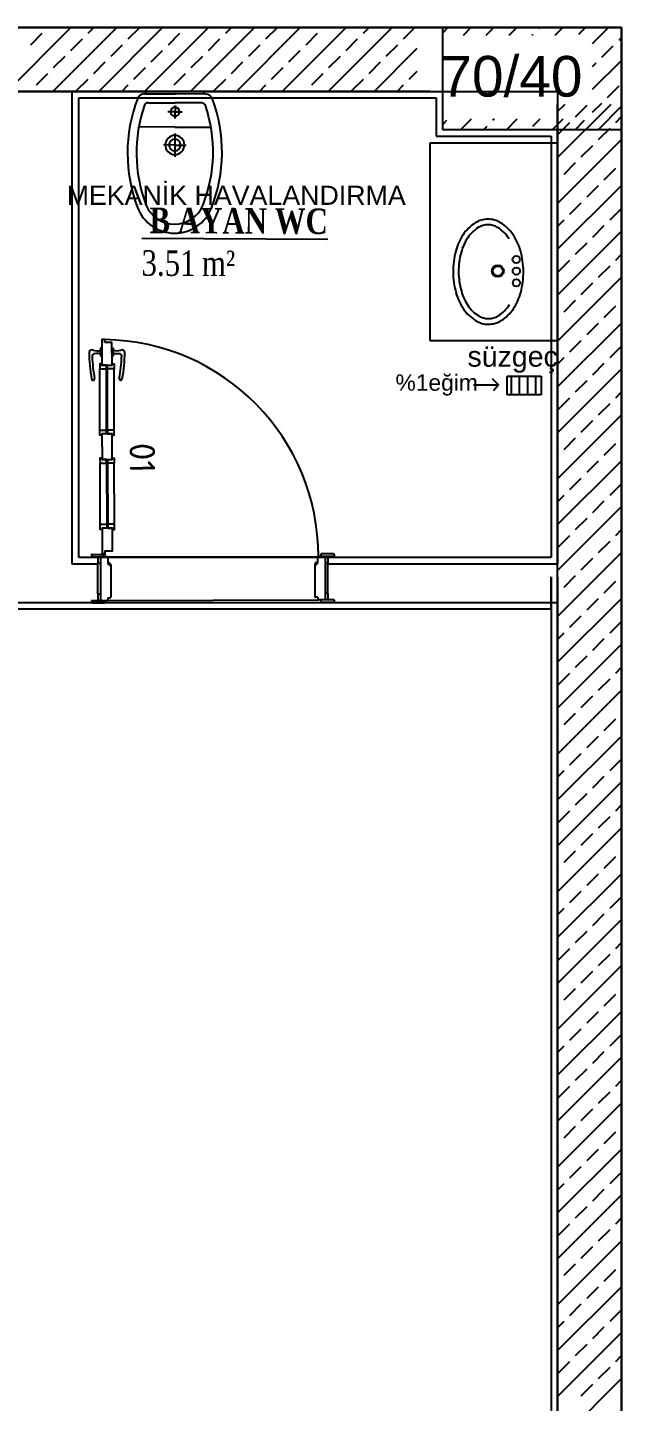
# Model space of a CAD drawing. Extents: x 357804 to 359242, y -615216 to -609926.
# Drawn here: x 358982 to 359214, y -610474 to -609936 of the extents above; entities that cross this region are included whole.
import ezdxf
from ezdxf.enums import TextEntityAlignment as Align

# ---------------------------------------------------------------- set-up
doc = ezdxf.new("R2010")
doc.units = 0
doc.header["$MEASUREMENT"] = 0
doc.layers.add('MKDU0', color=50, linetype='CONTINUOUS')
doc.styles.add('BORA', font='times.ttf')
doc.styles.add('KT-isocpeur', font='isocpeur.ttf', dxfattribs={"height": 10})
doc.styles.add('MtXpl_Times_New_Roma', font='timesbd.ttf')
doc.styles.get("Standard").update_dxf_attribs({"font": 'arial.ttf'})
doc.styles.add('style2', font='arial.ttf')

msp = doc.modelspace()

# ---------------------------------------------------------------- linework, layer by layer
at = {"layer": 'MKDU0', "color": 8, "ltscale": 0.03}
for p, q in [((357804.37, -609936.35), (359214.37, -609936.35)), ((357804.37, -609936.35), (359214.37, -609936.35)), ((359214.37, -609936.35), (357804.37, -609936.35)), ((359214.37, -609936.35), (357804.37, -609936.35)), ((358634.37, -609936.35), (359134.37, -609936.35)), ((358973.82, -609961.35), (358998.82, -609936.35)), ((358989.84, -609936.35), (358989.84, -609936.35)), ((358991.78, -609961.35), (359016.78, -609936.35)), ((359005.56, -609938.6), (359007.8, -609936.35)), ((359009.74, -609961.35), (359034.74, -609936.35)), ((359021.27, -609940.84), (359025.76, -609936.35)), ((359027.7, -609961.35), (359052.7, -609936.35)), ((359043.72, -609936.35), (359043.72, -609936.35)), ((359045.66, -609961.35), (359070.66, -609936.35)), ((359059.44, -609938.6), (359061.68, -609936.35)), ((359063.62, -609961.35), (359088.62, -609936.35)), ((359075.15, -609940.84), (359079.64, -609936.35)), ((359081.58, -609961.35), (359106.58, -609936.35)), ((359097.6, -609936.35), (359097.6, -609936.35)), ((359099.54, -609961.35), (359124.54, -609936.35)), ((359113.32, -609938.6), (359115.56, -609936.35)), ((359129.03, -609940.84), (359133.52, -609936.35)), ((359144.37, -609938.43), (359146.44, -609936.35)), ((359144.37, -609976.35), (359144.37, -609936.35)), ((359144.37, -609936.35), (359214.37, -609936.35)), ((359152.46, -609939.32), (359155.42, -609936.35)), ((359161.44, -609939.32), (359163.99, -609936.77)), ((359170.42, -609939.32), (359173.38, -609936.35)), ((359181.95, -609936.77), (359182.36, -609936.35)), ((359188.38, -609939.32), (359191.34, -609936.35)), ((359197.66, -609939.01), (359200.32, -609936.35)), ((359203.06, -609942.6), (359209.3, -609936.35)), ((359214.37, -609936.35), (359214.37, -613401.35)), ((359214.37, -609936.35), (359214.37, -614601.35)), ((359214.37, -614601.35), (359214.37, -609936.35)), ((359214.37, -609936.35), (359214.37, -609976.35)), ((359214.37, -614601.35), (359214.37, -609936.35)), ((358983.1, -609943.09), (358987.59, -609938.6)), ((358998.82, -609945.33), (359003.31, -609940.84)), ((359036.99, -609943.09), (359041.48, -609938.6)), ((359052.7, -609945.33), (359057.19, -609940.84)), ((359090.87, -609943.09), (359095.36, -609938.6)), ((359106.58, -609945.33), (359111.07, -609940.84)), ((359179.4, -609939.32), (359179.7, -609939.01)), ((359213.38, -609941.26), (359214.37, -609940.27)), ((359014.54, -609947.58), (359019.03, -609943.09)), ((359030.25, -609949.82), (359034.74, -609945.33)), ((359068.42, -609947.58), (359072.91, -609943.09)), ((359084.13, -609949.82), (359088.62, -609945.33)), ((359117.51, -609961.35), (359134.37, -609944.49)), ((359122.3, -609947.58), (359126.79, -609943.09)), ((359206.64, -609947.99), (359211.13, -609943.5)), ((358992.08, -609952.07), (358996.57, -609947.58)), ((359007.8, -609954.31), (359012.29, -609949.82)), ((359023.52, -609956.56), (359028.01, -609952.07)), ((359045.97, -609952.07), (359050.46, -609947.58)), ((359061.68, -609954.31), (359066.17, -609949.82)), ((359077.4, -609956.56), (359081.89, -609952.07)), ((359099.85, -609952.07), (359104.34, -609947.58)), ((359115.56, -609954.31), (359120.05, -609949.82)), ((359203.06, -609960.56), (359214.37, -609949.25)), ((359203.06, -609951.58), (359204.4, -609950.24)), ((358985.35, -609958.8), (358989.84, -609954.31)), ((359001.07, -609961.05), (359005.56, -609956.56)), ((359039.23, -609958.8), (359043.72, -609954.31)), ((359054.95, -609961.05), (359059.44, -609956.56)), ((359093.11, -609958.8), (359097.6, -609954.31)), ((359108.83, -609961.05), (359113.32, -609956.56)), ((359131.28, -609956.56), (359134.37, -609953.47)), ((359139.37, -609961.35), (357879.37, -609961.35)), ((357879.37, -609961.35), (359139.37, -609961.35)), ((358634.37, -609961.35), (359134.37, -609961.35)), ((358839.37, -609961.35), (359034.37, -609961.35)), ((358982.8, -609961.35), (358983.1, -609961.05)), ((358999.37, -610146.35), (358999.37, -609961.35)), ((358999.37, -609961.35), (359189.37, -609961.35)), ((359018.72, -609961.35), (359021.27, -609958.8)), ((359027.71, -609962.29), (359039.61, -609962.35)), ((359028.11, -609962.29), (359028.11, -609961.99)), ((359028.81, -609961.3), (359039.61, -609961.35)), ((359036.68, -609961.35), (359036.99, -609961.05)), ((359050.41, -609961.41), (359039.61, -609961.35)), ((359051.51, -609962.41), (359039.61, -609962.35)), ((359051.11, -609962.41), (359051.11, -609962.11)), ((359072.6, -609961.35), (359075.15, -609958.8)), ((359090.56, -609961.35), (359090.87, -609961.05)), ((359126.49, -609961.35), (359129.03, -609958.8)), ((359189.37, -609961.35), (359189.37, -610146.35)), ((359208.89, -609963.71), (359213.38, -609959.22)), ((359001.87, -610143.85), (359001.87, -609963.85)), ((359001.87, -609963.85), (359141.87, -609963.85)), ((359029.1, -609965.8), (359039.59, -609965.85)), ((359039.58, -609966.91), (359039.56, -609972.02)), ((359050.08, -609965.91), (359039.59, -609965.85)), ((359141.87, -609963.85), (359141.87, -609978.85)), ((359189.37, -609969.29), (359192.31, -609966.35)), ((359189.37, -609987.25), (359210.27, -609966.35)), ((359189.37, -610506.35), (359189.37, -609966.35)), ((359196.39, -609971.26), (359200.88, -609966.76)), ((359203.06, -609969.54), (359206.64, -609965.95)), ((359205.22, -609976.35), (359214.37, -609967.21)), ((359214.37, -610506.35), (359214.37, -609966.35)), ((359039.57, -609969.35), (359036.77, -609969.34)), ((359039.57, -609969.35), (359042.37, -609969.37)), ((359144.37, -609974.35), (359146.03, -609972.69)), ((359151.34, -609976.35), (359155.6, -609972.1)), ((359163.99, -609972.69), (359164.58, -609972.1)), ((359169.3, -609976.35), (359173.56, -609972.1)), ((359179.7, -609974.93), (359182.54, -609972.1)), ((359187.26, -609976.35), (359191.52, -609972.1)), ((359189.65, -609977.99), (359194.14, -609973.5)), ((359196.24, -609976.35), (359199.91, -609972.69)), ((359212.1, -609973.5), (359214.37, -609971.23)), ((359039.54, -609975.35), (359025.42, -609975.28)), ((359039.53, -609977.84), (359039.48, -609986.97)), ((359039.54, -609975.35), (359053.66, -609975.42)), ((359141.87, -609978.85), (359186.87, -609978.85)), ((359214.37, -609976.35), (359144.37, -609976.35)), ((359160.32, -609976.35), (359161.74, -609974.93)), ((359186.87, -609978.85), (359186.87, -610143.85)), ((359205.37, -609980.24), (359209.86, -609975.75)), ((359214.2, -609976.35), (359214.37, -609976.19)), ((359039.51, -609982.35), (359035.06, -609982.33)), ((359039.51, -609982.35), (359043.95, -609982.37)), ((359189.37, -609981.58), (359139.37, -609981.58)), ((359139.37, -609981.58), (359139.37, -610058.85)), ((359189.37, -610005.22), (359214.37, -609980.22)), ((359198.63, -609986.97), (359203.12, -609982.48)), ((359191.9, -609993.71), (359196.39, -609989.22)), ((359214.35, -609989.22), (359214.37, -609989.2)), ((359207.61, -609995.95), (359212.1, -609991.46)), ((359189.37, -609996.23), (359189.65, -609995.95)), ((359189.37, -610023.18), (359214.37, -609998.18)), ((359200.88, -610002.69), (359205.37, -609998.2)), ((359194.14, -610009.42), (359198.63, -610004.93)), ((359189.37, -610014.2), (359191.9, -610011.67)), ((359209.86, -610011.67), (359214.35, -610007.18)), ((359189.37, -610041.14), (359214.37, -610016.14)), ((359203.12, -610018.4), (359207.61, -610013.91)), ((359196.39, -610025.14), (359200.88, -610020.65)), ((359189.65, -610031.87), (359194.14, -610027.38)), ((359212.1, -610027.38), (359214.37, -610025.12)), ((359205.37, -610034.12), (359209.86, -610029.63)), ((359189.37, -610059.1), (359214.37, -610034.1)), ((359198.63, -610040.85), (359203.12, -610036.36)), ((359191.9, -610047.59), (359196.39, -610043.1)), ((359214.35, -610043.1), (359214.37, -610043.08)), ((359207.61, -610049.83), (359212.1, -610045.34)), ((359189.37, -610050.12), (359189.65, -610049.83)), ((359189.37, -610077.06), (359214.37, -610052.06)), ((359200.88, -610056.57), (359205.37, -610052.08)), ((359139.37, -610058.85), (359189.37, -610058.85)), ((359194.14, -610063.3), (359198.63, -610058.81)), ((359189.37, -610068.08), (359191.9, -610065.55)), ((359209.86, -610065.55), (359214.35, -610061.06)), ((359010.19, -610093.93), (359010.14, -610070)), ((359012.78, -610095.41), (359012.72, -610068.52)), ((359013.2, -610095.41), (359013.14, -610068.51)), ((359015.79, -610093.92), (359015.74, -610069.99)), ((359189.37, -610095.02), (359214.37, -610070.02)), ((359203.12, -610072.28), (359207.61, -610067.79)), ((359156.45, -610076.27), (359166.17, -610076.27)), ((359166.17, -610076.27), (359163.92, -610073.89)), ((359163.92, -610073.89), (359166.17, -610076.27)), ((359166.17, -610076.27), (359164.24, -610078.61)), ((359169.54, -610072.79), (359182.95, -610072.79)), ((359169.54, -610080.18), (359169.54, -610072.79)), ((359171.29, -610080.18), (359171.29, -610072.79)), ((359174.47, -610080.18), (359174.47, -610072.79)), ((359177.64, -610080.18), (359177.64, -610072.79)), ((359180.82, -610080.18), (359180.82, -610072.79)), ((359182.95, -610072.79), (359182.95, -610080.18)), ((359196.39, -610079.02), (359200.88, -610074.53)), ((359182.95, -610080.18), (359169.54, -610080.18)), ((359189.65, -610085.75), (359194.14, -610081.26)), ((359212.1, -610081.26), (359214.37, -610079)), ((359205.37, -610088), (359209.86, -610083.51)), ((359189.37, -610112.98), (359214.37, -610087.98)), ((359198.63, -610094.73), (359203.12, -610090.24)), ((359191.9, -610101.47), (359196.39, -610096.98)), ((359214.35, -610096.98), (359214.37, -610096.96)), ((359207.61, -610103.71), (359212.1, -610099.22)), ((359010.27, -610130.82), (359010.22, -610106.89)), ((359012.8, -610105.41), (359012.86, -610132.3)), ((359013.22, -610105.41), (359013.28, -610132.3)), ((359015.87, -610130.81), (359015.82, -610106.88)), ((359189.37, -610104), (359189.65, -610103.71)), ((359189.37, -610130.94), (359214.37, -610105.94)), ((359200.88, -610110.45), (359205.37, -610105.96)), ((359194.14, -610117.18), (359198.63, -610112.69)), ((359189.37, -610121.96), (359191.9, -610119.43)), ((359209.86, -610119.43), (359214.35, -610114.94)), ((359189.37, -610148.9), (359214.37, -610123.9)), ((359203.12, -610126.16), (359207.61, -610121.67)), ((359196.39, -610132.9), (359200.88, -610128.41)), ((359189.65, -610139.63), (359194.14, -610135.14)), ((359212.1, -610135.14), (359214.37, -610132.88)), ((359205.37, -610141.88), (359209.86, -610137.39)), ((359109.37, -610146.35), (358999.37, -610146.35)), ((359109.37, -610143.85), (359001.87, -610143.85)), ((359007.16, -610142.58), (359010.91, -610142.57)), ((359011.74, -610142.47), (359011.78, -610142.3)), ((359012.04, -610142.52), (359012.08, -610142.3)), ((359101.56, -610142.37), (359096.95, -610142.38)), ((359186.87, -610143.85), (359109.37, -610143.85)), ((359189.37, -610146.35), (359109.37, -610146.35)), ((359189.37, -610166.86), (359214.37, -610141.86)), ((359198.63, -610148.62), (359203.12, -610144.12)), ((359186.87, -610163.85), (359186.87, -610151.35)), ((359186.87, -610151.35), (359186.87, -610503.85)), ((359189.37, -610161.35), (359189.37, -610151.35)), ((359189.37, -610151.35), (359189.37, -610506.35)), ((359191.9, -610155.35), (359196.39, -610150.86)), ((359214.35, -610150.86), (359214.37, -610150.84)), ((359207.61, -610157.6), (359212.1, -610153.11)), ((357829.37, -610161.35), (359189.37, -610161.35)), ((359007.2, -610161.58), (359011.81, -610161.57)), ((359101.6, -610161.37), (359096.99, -610161.38)), ((359189.37, -610157.88), (359189.65, -610157.6)), ((359189.37, -610184.82), (359214.37, -610159.82)), ((359200.88, -610164.33), (359205.37, -610159.84)), ((357831.87, -610163.85), (359186.87, -610163.85)), ((359194.14, -610171.07), (359198.63, -610166.58)), ((359189.37, -610175.84), (359191.9, -610173.31)), ((359209.86, -610173.31), (359214.35, -610168.82)), ((359189.37, -610202.78), (359214.37, -610177.78)), ((359203.12, -610180.05), (359207.61, -610175.56)), ((359196.39, -610186.78), (359200.88, -610182.29)), ((359189.65, -610193.52), (359194.14, -610189.03)), ((359212.1, -610189.03), (359214.37, -610186.76)), ((359205.37, -610195.76), (359209.86, -610191.27)), ((359189.37, -610220.74), (359214.37, -610195.74)), ((359198.63, -610202.5), (359203.12, -610198.01)), ((359191.9, -610209.23), (359196.39, -610204.74)), ((359214.35, -610204.74), (359214.37, -610204.72)), ((359207.61, -610211.48), (359212.1, -610206.99)), ((359189.37, -610211.76), (359189.65, -610211.48)), ((359189.37, -610238.7), (359214.37, -610213.7)), ((359200.88, -610218.21), (359205.37, -610213.72)), ((359194.14, -610224.95), (359198.63, -610220.46)), ((359209.86, -610227.19), (359214.35, -610222.7)), ((359189.37, -610229.72), (359191.9, -610227.19)), ((359189.37, -610256.66), (359214.37, -610231.66)), ((359203.12, -610233.93), (359207.61, -610229.44)), ((359196.39, -610240.66), (359200.88, -610236.17)), ((359189.65, -610247.4), (359194.14, -610242.91)), ((359212.1, -610242.91), (359214.37, -610240.64)), ((359205.37, -610249.64), (359209.86, -610245.15)), ((359189.37, -610274.62), (359214.37, -610249.62)), ((359198.63, -610256.38), (359203.12, -610251.89)), ((359191.9, -610263.11), (359196.39, -610258.62)), ((359214.35, -610258.62), (359214.37, -610258.6)), ((359207.61, -610265.36), (359212.1, -610260.87)), ((359189.37, -610265.64), (359189.65, -610265.36)), ((359189.37, -610292.58), (359214.37, -610267.58)), ((359200.88, -610272.09), (359205.37, -610267.6)), ((359194.14, -610278.83), (359198.63, -610274.34)), ((359209.86, -610281.07), (359214.35, -610276.58)), ((359189.37, -610283.6), (359191.9, -610281.07)), ((359189.37, -610310.54), (359214.37, -610285.54)), ((359203.12, -610287.81), (359207.61, -610283.32)), ((359196.39, -610294.54), (359200.88, -610290.05)), ((359189.65, -610301.28), (359194.14, -610296.79)), ((359212.1, -610296.79), (359214.37, -610294.52)), ((359205.37, -610303.52), (359209.86, -610299.03)), ((359189.37, -610328.5), (359214.37, -610303.5)), ((359198.63, -610310.26), (359203.12, -610305.77)), ((359191.9, -610316.99), (359196.39, -610312.5)), ((359214.35, -610312.5), (359214.37, -610312.48)), ((359207.61, -610319.24), (359212.1, -610314.75)), ((359189.37, -610319.52), (359189.65, -610319.24)), ((359189.37, -610346.46), (359214.37, -610321.46)), ((359200.88, -610325.98), (359205.37, -610321.49)), ((359194.14, -610332.71), (359198.63, -610328.22)), ((359209.86, -610334.96), (359214.35, -610330.47)), ((359189.37, -610337.48), (359191.9, -610334.96)), ((359189.37, -610364.43), (359214.37, -610339.43)), ((359203.12, -610341.69), (359207.61, -610337.2)), ((359196.39, -610348.43), (359200.88, -610343.94)), ((359189.65, -610355.16), (359194.14, -610350.67)), ((359212.1, -610350.67), (359214.37, -610348.41)), ((359205.37, -610357.41), (359209.86, -610352.92)), ((359189.37, -610382.39), (359214.37, -610357.39)), ((359198.63, -610364.14), (359203.12, -610359.65)), ((359191.9, -610370.88), (359196.39, -610366.39)), ((359214.35, -610366.39), (359214.37, -610366.37)), ((359207.61, -610373.12), (359212.1, -610368.63)), ((359189.37, -610373.41), (359189.65, -610373.12)), ((359189.37, -610400.35), (359214.37, -610375.35)), ((359200.88, -610379.86), (359205.37, -610375.37)), ((359194.14, -610386.59), (359198.63, -610382.1)), ((359209.86, -610388.84), (359214.35, -610384.35)), ((359189.37, -610391.37), (359191.9, -610388.84)), ((359189.37, -610418.31), (359214.37, -610393.31)), ((359203.12, -610395.57), (359207.61, -610391.08)), ((359196.39, -610402.31), (359200.88, -610397.82)), ((359189.65, -610409.04), (359194.14, -610404.55)), ((359212.1, -610404.55), (359214.37, -610402.29)), ((359205.37, -610411.29), (359209.86, -610406.8)), ((359189.37, -610436.27), (359214.37, -610411.27)), ((359198.63, -610418.02), (359203.12, -610413.53)), ((359191.9, -610424.76), (359196.39, -610420.27)), ((359214.35, -610420.27), (359214.37, -610420.25)), ((359207.61, -610427), (359212.1, -610422.51)), ((359189.37, -610427.29), (359189.65, -610427)), ((359189.37, -610454.23), (359214.37, -610429.23)), ((359200.88, -610433.74), (359205.37, -610429.25)), ((359194.14, -610440.47), (359198.63, -610435.98)), ((359209.86, -610442.72), (359214.35, -610438.23)), ((359189.37, -610445.25), (359191.9, -610442.72)), ((359189.37, -610472.19), (359214.37, -610447.19)), ((359203.12, -610449.45), (359207.61, -610444.96)), ((359196.39, -610456.19), (359200.88, -610451.7)), ((359189.65, -610462.92), (359194.14, -610458.43)), ((359212.1, -610458.43), (359214.37, -610456.17)), ((359205.37, -610465.17), (359209.86, -610460.68)), ((359189.37, -610490.15), (359214.37, -610465.15)), ((359198.63, -610471.9), (359203.12, -610467.41)), ((359214.35, -610474.15), (359214.37, -610474.13))]:
    msp.add_line(p, q, dxfattribs=at)
for points in [[(359012.11, -610059.67), (359012.11, -610058.52), (359010.91, -610058.52), (359010.93, -610068.52), (359014.93, -610068.51), (359014.91, -610059.66)], [(359010.93, -610068), (359010.13, -610068), (359010.14, -610070), (359012.73, -610070), (359012.72, -610068.52), (359010.93, -610068.52)], [(359014.93, -610067.99), (359015.73, -610067.99), (359015.74, -610069.99), (359013.15, -610069.99), (359013.14, -610068.51), (359014.93, -610068.51)], [(359010.99, -610095.93), (359010.19, -610095.93), (359010.19, -610093.93), (359012.78, -610093.93), (359012.78, -610095.41), (359010.99, -610095.41)], [(359011.01, -610105.41), (359015.01, -610105.4), (359014.99, -610095.4), (359010.99, -610095.41), (359011.01, -610105.41)], [(359014.99, -610095.92), (359015.79, -610095.92), (359015.79, -610093.92), (359013.2, -610093.93), (359013.2, -610095.41), (359014.99, -610095.4)], [(359011.01, -610104.89), (359010.21, -610104.89), (359010.22, -610106.89), (359012.81, -610106.89), (359012.8, -610105.41), (359011.01, -610105.41)], [(359015.01, -610104.88), (359015.81, -610104.88), (359015.82, -610106.88), (359013.23, -610106.89), (359013.22, -610105.41), (359015.01, -610105.4)], [(359011.08, -610132.82), (359010.28, -610132.82), (359010.27, -610130.82), (359012.86, -610130.82), (359012.86, -610132.3), (359011.07, -610132.3)], [(359011.07, -610132.3), (359011.1, -610142.3), (359012.3, -610142.3), (359012.29, -610141.15), (359015.09, -610141.14), (359015.07, -610132.29)], [(359015.08, -610132.81), (359015.88, -610132.81), (359015.87, -610130.81), (359013.28, -610130.82), (359013.28, -610132.3), (359015.07, -610132.29)]]:
    msp.add_lwpolyline(points, close=True, dxfattribs=at)
for points in [[(359010.92, -610061.91), (359010.42, -610061.91), (359010.42, -610064.91), (359010.92, -610064.91)], [(359014.92, -610061.9), (359015.42, -610061.9), (359015.42, -610064.9), (359014.92, -610064.9)], [(359012.82, -610068.52), (359012.88, -610095.41)], [(359013.08, -610095.41), (359013.02, -610068.51)], [(359012.96, -610132.3), (359012.9, -610105.41)], [(359013.1, -610105.41), (359013.16, -610132.3)]]:
    msp.add_lwpolyline(points, dxfattribs=at)
msp.add_lwpolyline([(359015.42, -610064.15, -0.141238), (359017.88, -610064.02, -0.296872), (359018.7, -610065.24)], format="xyb", dxfattribs=at)
for centre, radius in [((359173.16, -610027.19), 1.43), ((359165.94, -610031.69), 2.3), ((359165.94, -610031.69), 1.94), ((359173.19, -610031.69), 1.43), ((359173.22, -610036.29), 1.43)]:
    msp.add_circle(centre, radius, dxfattribs=at)
for centre, radius, start, end in [((359027.69, -609965.29), 3, 89.7092, 159.2351), ((359028.81, -609962), 0.7, 89.7092, 179.7092), ((359050.41, -609962.11), 0.7, 359.7092, 89.7092), ((359051.49, -609965.41), 3, 20.1832, 89.7092), ((359080.99, -609985.5), 60, 159.2351, 200.8678), ((359080.99, -609985.5), 56.5, 160.6746, 200.8678), ((359029.09, -609967.3), 1.5, 89.7092, 160.6746), ((359039.57, -609969.35), 1.75, 89.7092, 269.7092), ((359039.57, -609969.35), 1.75, 269.7092, 89.7092), ((359050.07, -609967.41), 1.5, 18.7437, 89.7092), ((358997.99, -609985.08), 56.5, 338.5505, 18.7437), ((358997.99, -609985.08), 60, 338.5505, 20.1832), ((359039.51, -609982.35), 3.75, 89.7092, 269.7092), ((359039.51, -609982.35), 3.75, 269.7092, 89.7092), ((359039.51, -609982.35), 2.3, 89.7092, 269.7092), ((359039.51, -609982.35), 2.3, 269.7092, 89.7092), ((359039.41, -610001.35), 12, 200.8678, 269.7092), ((359039.41, -610001.35), 12, 269.7092, 338.5505), ((359039.41, -610001.35), 15.5, 200.8678, 269.7092), ((359039.41, -610001.35), 15.5, 269.7092, 338.5505), ((359162.11, -610020.81), 9.43, 90.3966, 122.11), ((359162.11, -610020.81), 9.43, 58.6832, 90.3966), ((359165.44, -610026.12), 15.7, 122.11, 146.562), ((359165.44, -610026.12), 13.51, 122.11, 146.562), ((359162.11, -610020.81), 7.24, 90.3966, 122.11), ((359162.11, -610020.81), 7.24, 58.6832, 90.3966), ((359158.85, -610026.17), 13.51, 31.7734, 58.6832), ((359158.85, -610026.17), 15.7, 34.2313, 58.6832), ((359153.65, -610029.71), 21.99, 15.9142, 34.2313), ((359170.69, -610029.59), 21.99, 146.562, 164.8791), ((359170.69, -610029.59), 19.8, 146.562, 164.8791), ((359178.97, -610031.83), 30.56, 164.8791, 180.3966), ((359178.97, -610031.83), 28.38, 164.8791, 180.3966), ((359145.4, -610032.06), 30.56, 0.3966, 15.9142), ((359178.97, -610031.83), 30.56, 180.3966, 195.9142), ((359178.97, -610031.83), 28.38, 180.3966, 195.9142), ((359145.4, -610032.06), 30.56, 344.8791, 0.3966), ((359170.72, -610034.18), 21.99, 195.9142, 214.2313), ((359170.72, -610034.18), 19.8, 195.9142, 214.2313), ((359153.68, -610034.3), 21.99, 326.562, 344.8791), ((359165.52, -610037.72), 15.7, 214.2313, 238.6832), ((359165.52, -610037.72), 13.51, 214.2313, 238.6832), ((359162.26, -610043.07), 7.24, 238.6832, 270.3966), ((359162.26, -610043.07), 7.24, 270.3966, 302.11), ((359158.93, -610037.76), 13.51, 302.11, 329.0199), ((359158.93, -610037.76), 15.7, 302.11, 326.562), ((359162.26, -610043.07), 9.43, 238.6832, 270.3966), ((359162.26, -610043.07), 9.43, 270.3966, 302.11), ((359006.98, -610063.62), 1.08, 63.6186, 169.5628), ((359061.67, -610063.28), 55.75, 180.1507, 191.0073), ((359008.5, -610065.27), 1.35, 113.6162, 179.7549), ((359061.67, -610063.28), 54.55, 182.094, 190.9955), ((359008.96, -610058.47), 4.44, 250.3068, 289.1885), ((359008.98, -610068.37), 4.44, 71.0668, 103.2235), ((359016.86, -610058.45), 4.44, 251.0668, 289.9485), ((358964.17, -610063.49), 54.55, 349.2598, 358.1613), ((359018.86, -610063.59), 1.08, 10.6926, 116.6367), ((358964.17, -610063.49), 55.75, 349.248, 0.1046), ((359007.53, -610073.8), 0.6, 191.5211, 11.5211), ((359018.36, -610073.78), 0.6, 168.7342, 348.7342), ((359096.95, -610142.68), 0.3, 90.0531, 180.1277), ((359101.56, -610142.67), 0.3, 0.1277, 90.2023), ((359007.2, -610161.28), 0.3, 180.1277, 270.2023), ((359011.81, -610161.27), 0.3, 270.1277, 0.1277)]:
    msp.add_arc(centre, radius, start, end, dxfattribs=at)

# ---------------------------------------------------------------- texts
for s, height, p in [('70/40', 15.908, (359143.47, -609963.41)), ('MEKANİK HAVALANDIRMA', 7.5, (358997.17, -610005.78))]:
    msp.add_text(s, height=height, dxfattribs=at).set_placement(p)
at = {"layer": 'MKDU0', "color": 8, "ltscale": 0.03, "width": 0.8}
for s, style, p in [('%%U B AYAN WC', 'MtXpl_Times_New_Roma', (359026.55, -610016.84)), ('3.51', 'BORA', (359026.46, -610033.51)), ('m²', 'BORA', (359050.09, -610033.63))]:
    msp.add_text(s, height=10, rotation=359.7092, dxfattribs=dict(at, style=style)).set_placement(p)
at = {"layer": 'MKDU0', "color": 8, "ltscale": 0.03, "style": 'style2'}
for s, height, p in [('süzgeç', 7.987, (359154.07, -610069.11)), ('%%%1eğim', 6.39, (359125.89, -610078.52))]:
    msp.add_text(s, height=height, dxfattribs=at).set_placement(p)
at = {"layer": 'MKDU0', "color": 8, "ltscale": 0.03, "style": 'KT-isocpeur'}
msp.add_attdef('01', text='90/220', height=10, rotation=270.1277, dxfattribs=at).set_placement((359026.81, -610104.86), align=Align.MIDDLE_CENTER)

# ---------------------------------------------------------------- next in the draw order: wipeouts: each hides what was drawn before it
at = {"color": 8, "ltscale": 0.03}
msp.add_wipeout([(359009.39, -610158.58), (359009.36, -610145.58), (359099.36, -610145.37), (359099.39, -610158.37)], dxfattribs=at).dxf.layer = 'MKDU0'

# ---------------------------------------------------------------- next in the draw order: linework, layer by layer
at = {"layer": 'MKDU0', "color": 8, "ltscale": 0.03}
for p, q in [((359006.86, -610142.88), (359006.86, -610143.58)), ((359006.86, -610142.88), (359006.86, -610143.58)), ((359006.86, -610143.58), (359013.01, -610143.57)), ((359009.36, -610143.58), (359009.36, -610146.08)), ((359009.36, -610146.08), (359010.36, -610146.07)), ((359009.39, -610158.08), (359009.36, -610146.08)), ((359010.36, -610143.57), (359010.4, -610160.57)), ((359011.21, -610142.87), (359011.21, -610143.57)), ((359011.64, -610143.44), (359011.64, -610143.57)), ((359011.94, -610143.45), (359011.94, -610143.57)), ((359013.01, -610143.57), (359095.71, -610143.38)), ((359013.31, -610143.87), (359013.31, -610146.37)), ((359013.31, -610146.37), (359014.11, -610146.36)), ((359013.58, -610146.33), (359014.27, -610146.33)), ((359013.8, -610146.21), (359014.05, -610146.21)), ((359013.8, -610146.33), (359013.8, -610146.81)), ((359014.05, -610146.33), (359014.05, -610146.81)), ((359094.32, -610146.49), (359094.34, -610159.09)), ((359095.15, -610146.15), (359094.46, -610146.15)), ((359095.41, -610146.18), (359094.61, -610146.19)), ((359094.93, -610146.03), (359094.68, -610146.03)), ((359094.68, -610146.15), (359094.68, -610146.63)), ((359094.93, -610146.15), (359094.93, -610146.63)), ((359095.41, -610143.68), (359095.41, -610146.18)), ((359101.86, -610143.37), (359095.71, -610143.38)), ((359096.65, -610142.68), (359096.65, -610143.38)), ((359098.36, -610143.38), (359098.4, -610160.38)), ((359099.36, -610145.87), (359098.36, -610145.88)), ((359099.36, -610143.37), (359099.36, -610145.87)), ((359099.39, -610157.87), (359099.36, -610145.87)), ((359101.86, -610142.67), (359101.86, -610143.37)), ((359101.86, -610142.67), (359101.86, -610143.37)), ((359013.8, -610146.81), (359014.05, -610146.81)), ((359014.42, -610146.66), (359014.44, -610159.26)), ((359094.93, -610146.63), (359094.68, -610146.63)), ((359006.9, -610160.58), (359013.05, -610160.57)), ((359006.9, -610160.58), (359006.9, -610161.28)), ((359006.9, -610160.58), (359006.9, -610161.28)), ((359009.39, -610158.08), (359010.39, -610158.07)), ((359009.39, -610158.08), (359009.4, -610160.58)), ((359012.1, -610160.57), (359012.11, -610161.27)), ((359013.05, -610160.57), (359095.75, -610160.38)), ((359013.34, -610159.57), (359014.14, -610159.56)), ((359013.34, -610159.57), (359013.35, -610160.27)), ((359095.44, -610159.38), (359094.64, -610159.39)), ((359095.44, -610159.38), (359095.45, -610160.08)), ((359101.9, -610160.37), (359095.75, -610160.38)), ((359096.69, -610160.38), (359096.69, -610161.08)), ((359099.39, -610157.87), (359098.39, -610157.88)), ((359099.39, -610157.87), (359099.4, -610160.37)), ((359101.9, -610160.37), (359101.9, -610161.07)), ((359101.9, -610160.37), (359101.9, -610161.07))]:
    msp.add_line(p, q, dxfattribs=at)
msp.add_circle((359011.8, -610142.97), 0.5, dxfattribs=at)
for centre, radius, start, end in [((359010.89, -610143.33), 84.82, 359.9649, 89.1726), ((359007.16, -610142.88), 0.3, 90.0531, 180.1277), ((359010.91, -610142.87), 0.3, 0.1277, 90.2023), ((359013.01, -610143.87), 0.3, 0.1277, 90.1277), ((359013.92, -610146.31), 0.347, 356.755, 183.5003), ((359014.12, -610146.66), 0.3, 0.1277, 90.1277), ((359094.62, -610146.49), 0.3, 90.1277, 180.1277), ((359094.8, -610146.13), 0.347, 356.755, 183.5003), ((359095.71, -610143.68), 0.3, 90.1277, 180.1277), ((359013.05, -610160.27), 0.3, 270.0531, 0.1277), ((359014.14, -610159.26), 0.3, 270.1277, 0.2023), ((359094.64, -610159.09), 0.3, 180.0531, 270.1277), ((359095.75, -610160.08), 0.3, 180.1277, 270.2023), ((359096.99, -610161.08), 0.3, 180.1277, 270.1277), ((359101.6, -610161.07), 0.3, 270.053, 0.1277)]:
    msp.add_arc(centre, radius, start, end, dxfattribs=at)

doc.saveas('drawing.dxf')
